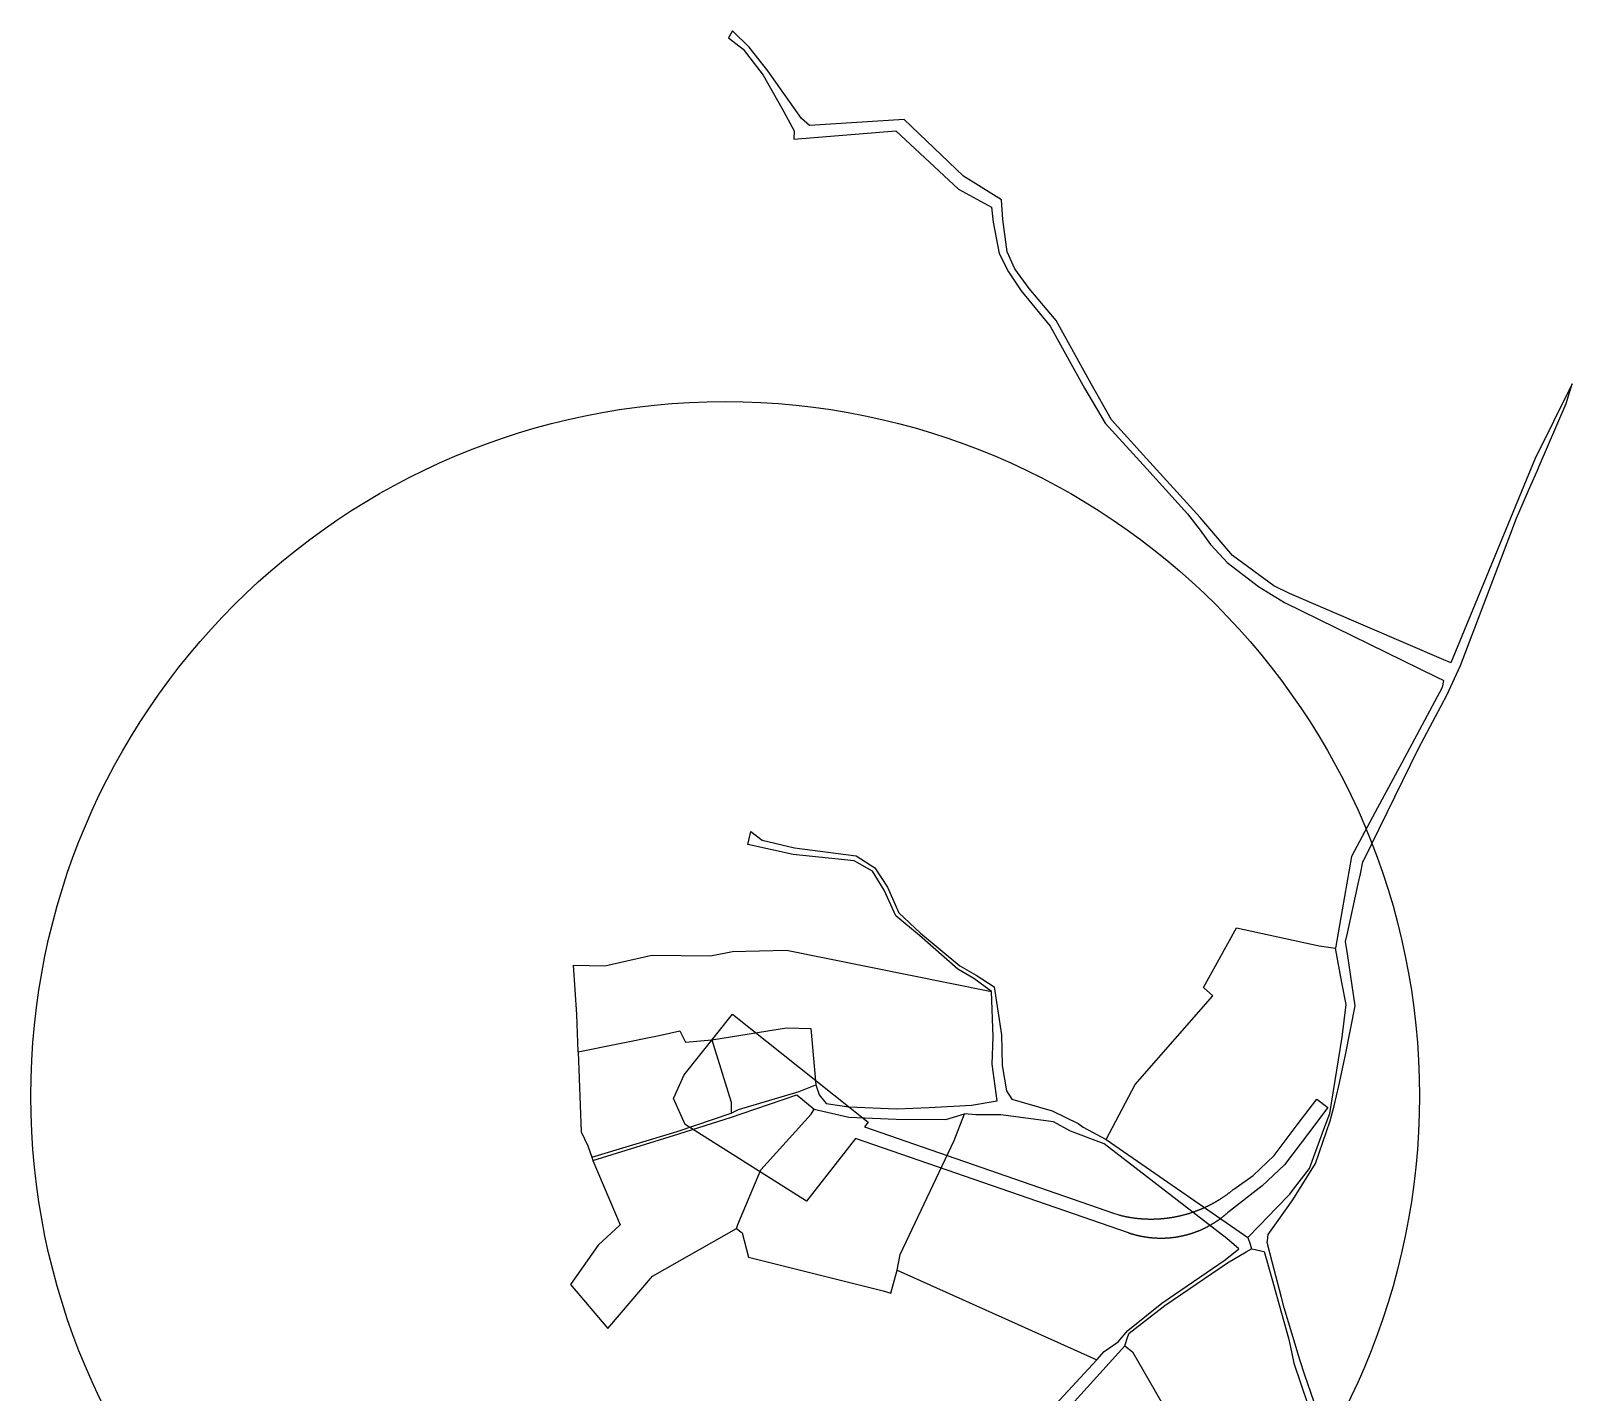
# Model space of a CAD drawing. Extents: x 546523 to 548566, y 1840677 to 1842758.
# Drawn here: x 547900 to 548566, y 1841385 to 1841973 of the extents above; entities that cross this region are included whole.
import ezdxf

# ---------------------------------------------------------------- set-up
doc = ezdxf.new("R2010")
doc.units = 0
for name, color, linetype in [('Level 10', 7, 'Continuous'), ('Level 15', 7, 'Continuous'), ('Level 30', 7, 'Continuous')]:
    doc.layers.add(name, color=color, linetype=linetype)

msp = doc.modelspace()

# ---------------------------------------------------------------- linework, layer by layer
at = {"layer": 'Level 10'}
for p, q in [((548364.61, 1841494.42), (548425.77, 1841452.05)), ((548142.29, 1841486.67), (548142.74, 1841485.24)), ((548274.18, 1841437.98), (548360.47, 1841399.23)), ((548327.22, 1841355.25), (548372.66, 1841405.25))]:
    msp.add_line(p, q, dxfattribs=at)
for points in [[(548454.5, 1841380.83), (548450.2916, 1841393.0186), (548448.33, 1841398.7), (548444.7297, 1841410.6523), (548441.42, 1841421.64), (548440.272, 1841426.1014), (548436.32, 1841441.46), (548434.09, 1841449.81), (548434.2006, 1841450.571), (548434.6, 1841453.32), (548438.118, 1841458.2928), (548445.24, 1841468.36), (548454.97, 1841484.06), (548461.35, 1841502.46), (548463.11, 1841508.85), (548465.0524, 1841517.5512), (548468.03, 1841530.89), (548472.12, 1841552.06), (548468.8049, 1841574.5946), (548468.02, 1841579.93), (548468.7833, 1841583.427), (548473.4527, 1841604.8189), (548474.4047, 1841609.1806), (548475.52, 1841614.29), (548475.7508, 1841614.7609), (548499.52, 1841663.25), (548511.79, 1841686.29), (548517.68, 1841699.06), (548538.9097, 1841755.0573), (548541.83, 1841762.76), (548548.1039, 1841777.0201), (548550.77, 1841783.08), (548551.6919, 1841785.2227), (548563.35, 1841812.32), (548565.9139, 1841820.854), (548549.8127, 1841788.1893), (548513.48, 1841700.26), (548513.2349, 1841700.3651), (548510.475, 1841701.5481), (548443.75, 1841730.15), (548436.98, 1841733.54), (548419.16, 1841746.64), (548412.652, 1841754.245), (548405.16, 1841763), (548382.0217, 1841788.5447), (548366.89, 1841805.25), (548358.08, 1841820.82), (548342.9, 1841848.15), (548331.34, 1841861.99), (548325.06, 1841870.4), (548321.84, 1841877.75), (548319.93, 1841891.78), (548319.35, 1841900.26), (548302.88, 1841910.51), (548277.26, 1841934.92), (548236.33, 1841932.31), (548232.87, 1841935.34), (548218.39, 1841955.99), (548210.25, 1841966.28), (548203.13, 1841973.27), (548201.36, 1841970.21), (548207.7, 1841965.28), (548216.37, 1841954.11), (548224.34, 1841939.91), (548229.72, 1841930.11), (548229.64, 1841926.46), (548273.69, 1841930.04), (548300.7, 1841904.85), (548315.01, 1841897.06), (548315.77, 1841890.6), (548318.3, 1841877.13), (548322.3, 1841869.19), (548327.85, 1841861.01), (548340.3, 1841845.67), (548355.17, 1841818.97), (548364.16, 1841803.73), (548382.1023, 1841784.0383), (548399.75, 1841764.67), (548405.15, 1841757.52), (548409.59, 1841751.35), (548415.4195, 1841745.1672), (548416.85, 1841743.65), (548430.42, 1841733.23), (548441.58, 1841726.36), (548507.5043, 1841694.0459), (548510.2082, 1841692.7205), (548510.25, 1841692.7), (548509.76, 1841689.67), (548492.2386, 1841657.0179), (548480.804, 1841635.7089), (548475.1684, 1841625.2067), (548470.55, 1841616.6), (548466.5598, 1841593.6014), (548463.69, 1841577.06)], [(548315.02, 1841558.29), (548307.41, 1841563.97), (548300.44, 1841567.91), (548283.93, 1841582.43), (548273.66, 1841590.98), (548268.58, 1841602.01), (548263.56, 1841610.26), (548255.71, 1841614.77), (548229.36, 1841617.53), (548209.77, 1841621.86), (548210.98, 1841627.35), (548215.85, 1841623.63), (548229.92, 1841620.32), (548256.56, 1841616.86), (548264.66, 1841611.72), (548270.03, 1841603.38), (548274.89, 1841592.21), (548284.38, 1841583.55), (548301.27, 1841569.33), (548308.35, 1841565.34), (548316.15, 1841560.31), (548319.33, 1841539.53), (548319.56, 1841526.33), (548321.43, 1841515.38), (548323.76, 1841511.85), (548341.23, 1841506.75), (548352.38, 1841501.31), (548354.66, 1841499.74), (548364.61, 1841494.42)], [(548364.61, 1841494.42), (548377.06, 1841518.1), (548410.59, 1841556.35), (548406.58, 1841560.08), (548420.91, 1841585.74), (548456.52, 1841578), (548463.69, 1841577.06)], [(548136.43, 1841532.17), (548135.77, 1841548.38), (548134.32, 1841569.69), (548147.96, 1841569.34), (548168.22, 1841573.96), (548193.54, 1841573.68), (548203.1, 1841575.56), (548226.44, 1841576.08), (548315.02, 1841558.29)], [(548425.77, 1841452.05), (548430.8931, 1841457.3346), (548437.9622, 1841464.6264), (548443.86, 1841470.71), (548445.5209, 1841472.8849), (548452.39, 1841481.88), (548458.6708, 1841498.8053), (548461.17, 1841505.54), (548464.9396, 1841528.7557), (548466.53, 1841538.55), (548468.21, 1841552.74), (548466.4483, 1841562.2186), (548463.69, 1841577.06)], [(548239.13, 1841517.91), (548240.57, 1841513.69), (548243.55, 1841509.86), (548253.31, 1841508.45), (548273.91, 1841507.55), (548288.09, 1841508.23), (548306.38, 1841509.18), (548317.39, 1841511.13), (548315.29, 1841526.93), (548315.77, 1841538.69), (548315.02, 1841558.29)], [(548194.13, 1841537.44), (548226.47, 1841542.53), (548236.98, 1841542.28), (548239.13, 1841517.91)], [(548136.43, 1841532.17), (548171.41, 1841539.26), (548180.27, 1841541.27), (548182.79, 1841536.47), (548194.13, 1841537.44)], [(548194.13, 1841537.44), (548202.5, 1841510.45), (548202.58, 1841505.73)], [(548136.43, 1841532.17), (548137.64, 1841497.71), (548140.61, 1841491.56), (548142.29, 1841486.67)], [(548202.58, 1841505.73), (548205.74, 1841507.29), (548231.85, 1841515.04), (548239.13, 1841517.91)], [(548142.74, 1841485.24), (548179.83, 1841496.77), (548202.71, 1841504.03), (548207.23, 1841505.54), (548230.94, 1841513.6), (548238.44, 1841507.42)], [(548142.29, 1841486.67), (548179.14, 1841497.85), (548202.58, 1841505.73)], [(548204.83, 1841455.92), (548205.37, 1841457.71), (548215.27, 1841481.32), (548237.03, 1841505.31), (548238.44, 1841507.42)], [(548238.44, 1841507.42), (548253.36, 1841503.94), (548273.86, 1841503.21), (548295.33, 1841503.01), (548303.32, 1841505.38)], [(548274.18, 1841437.98), (548275.56, 1841444.61), (548298.9, 1841493.86), (548303.32, 1841505.38)], [(548360.47, 1841399.23), (548363.71, 1841402.75), (548369.77, 1841406.99), (548373.92, 1841411.89), (548388.67, 1841423.66), (548416.03, 1841442.33), (548421.92, 1841447.18), (548416.67, 1841451.53), (548363.63, 1841492.51), (548349.17, 1841498.01), (548341.73, 1841502.05), (548319.05, 1841504.99), (548308.2, 1841505), (548303.32, 1841505.38)], [(548142.74, 1841485.24), (548154.52, 1841457.47), (548144.97, 1841448.73), (548133.06, 1841431.68), (548149.21, 1841412.77), (548168.54, 1841435.34), (548204.83, 1841455.92)], [(548204.83, 1841455.92), (548207.3, 1841454.03), (548210.04, 1841443.52), (548268.17, 1841429.05), (548271.46, 1841427.91), (548274.18, 1841437.98)], [(548425.77, 1841452.05), (548426.7087, 1841449.0875), (548427.31, 1841447.19)], [(548372.66, 1841405.25), (548373.85, 1841409.22), (548374.46, 1841410.67), (548389.83, 1841422.67), (548416.93, 1841441.11), (548425.0846, 1841445.8865), (548427.31, 1841447.19)], [(548427.31, 1841447.19), (548428.9312, 1841446.8258), (548431.9559, 1841446.1464), (548432.83, 1841445.95), (548436.0962, 1841434.3478), (548440.3099, 1841419.3801), (548443.37, 1841408.51), (548444.0317, 1841405.3784), (548445.65, 1841397.72), (548451.69, 1841379.9), (548453.84, 1841372.25)], [(548372.66, 1841405.25), (548375.92, 1841402.62), (548400.36, 1841360.22)], [(548290.93, 1841328.72), (548298.39, 1841334.6), (548317.74, 1841352.95), (548360.47, 1841399.23)]]:
    msp.add_lwpolyline(points, dxfattribs=at)
at = {"layer": 'Level 15'}
msp.add_circle((548199.8903, 1841513.1274), 300, dxfattribs=at)
at = {"layer": 'Level 30'}
msp.add_lwpolyline([(548460.3243, 1841508.1328), (548451.9151, 1841497.0329), (548441.6396, 1841483.4695), (548431.9396, 1841474.2989), (548416.9777, 1841462.6799), (548416.9548, 1841462.6593), (548416.8167, 1841462.5356), (548416.678, 1841462.4124), (548416.5387, 1841462.2899), (548416.399, 1841462.168), (548416.2587, 1841462.0466), (548416.1179, 1841461.9259), (548415.9766, 1841461.8058), (548415.8347, 1841461.6863), (548415.6924, 1841461.5674), (548415.5495, 1841461.4491), (548415.4061, 1841461.3315), (548415.2623, 1841461.2144), (548415.1179, 1841461.098), (548414.973, 1841460.9822), (548414.8276, 1841460.8671), (548414.6817, 1841460.7525), (548414.5354, 1841460.6386), (548414.3885, 1841460.5253), (548414.2411, 1841460.4127), (548414.0933, 1841460.3007), (548413.945, 1841460.1893), (548413.7962, 1841460.0786), (548413.6469, 1841459.9685), (548413.4972, 1841459.8591), (548413.347, 1841459.7503), (548413.1963, 1841459.6421), (548413.0451, 1841459.5346), (548412.8935, 1841459.4278), (548412.7415, 1841459.3216), (548412.5889, 1841459.2161), (548412.436, 1841459.1112), (548412.2825, 1841459.007), (548412.1286, 1841458.9035), (548411.9743, 1841458.8006), (548411.8196, 1841458.6984), (548411.6644, 1841458.5968), (548411.5087, 1841458.496), (548411.3526, 1841458.3958), (548411.1961, 1841458.2962), (548411.0392, 1841458.1974), (548410.8818, 1841458.0992), (548410.7241, 1841458.0017), (548410.5659, 1841457.9049), (548410.4072, 1841457.8088), (548410.2482, 1841457.7133), (548410.0888, 1841457.6186), (548409.9289, 1841457.5245), (548409.7687, 1841457.4311), (548409.608, 1841457.3384), (548409.447, 1841457.2464), (548409.2855, 1841457.1551), (548409.1237, 1841457.0645), (548408.9615, 1841456.9746), (548408.7988, 1841456.8854), (548408.6358, 1841456.7969), (548408.4725, 1841456.7092), (548408.3087, 1841456.6221), (548408.1446, 1841456.5357), (548407.9801, 1841456.45), (548407.8152, 1841456.365), (548407.65, 1841456.2808), (548407.4844, 1841456.1973), (548407.3184, 1841456.1144), (548407.1521, 1841456.0323), (548406.9855, 1841455.9509), (548406.8185, 1841455.8703), (548406.6511, 1841455.7903), (548406.4834, 1841455.7111), (548406.3154, 1841455.6326), (548406.147, 1841455.5548), (548405.9783, 1841455.4778), (548405.8092, 1841455.4015), (548405.6399, 1841455.3259), (548405.4702, 1841455.251), (548405.3001, 1841455.1769), (548405.1298, 1841455.1035), (548404.9592, 1841455.0308), (548404.7882, 1841454.9589), (548404.6169, 1841454.8877), (548404.4454, 1841454.8173), (548404.2735, 1841454.7476), (548404.1013, 1841454.6786), (548403.9288, 1841454.6104), (548403.7561, 1841454.543), (548403.583, 1841454.4762), (548403.4097, 1841454.4102), (548403.2361, 1841454.345), (548403.0622, 1841454.2805), (548402.888, 1841454.2168), (548402.7135, 1841454.1538), (548402.5388, 1841454.0916), (548402.3638, 1841454.0301), (548402.1886, 1841453.9694), (548402.013, 1841453.9095), (548401.8373, 1841453.8503), (548401.6612, 1841453.7918), (548401.485, 1841453.7341), (548401.3085, 1841453.6772), (548401.1317, 1841453.621), (548400.9547, 1841453.5657), (548400.7774, 1841453.511), (548400.6, 1841453.4572), (548400.4223, 1841453.404), (548400.2443, 1841453.3517), (548400.0662, 1841453.3001), (548399.8878, 1841453.2493), (548399.7092, 1841453.1993), (548399.5304, 1841453.1501), (548399.3513, 1841453.1016), (548399.1721, 1841453.0539), (548398.9927, 1841453.0069), (548398.813, 1841452.9608), (548398.6332, 1841452.9154), (548398.4532, 1841452.8708), (548398.273, 1841452.8269), (548398.0926, 1841452.7839), (548397.912, 1841452.7416), (548397.7312, 1841452.7001), (548397.5503, 1841452.6594), (548397.3691, 1841452.6194), (548397.1878, 1841452.5803), (548397.0064, 1841452.5419), (548396.8248, 1841452.5043), (548396.643, 1841452.4675), (548396.461, 1841452.4314), (548396.279, 1841452.3962), (548396.0967, 1841452.3618), (548395.9143, 1841452.3281), (548395.7318, 1841452.2952), (548395.5491, 1841452.2631), (548395.3663, 1841452.2318), (548395.1834, 1841452.2013), (548395.0003, 1841452.1716), (548394.8171, 1841452.1426), (548394.6338, 1841452.1145), (548394.4503, 1841452.0871), (548394.2667, 1841452.0606), (548394.0831, 1841452.0348), (548393.8993, 1841452.0098), (548393.7154, 1841451.9856), (548393.5314, 1841451.9622), (548393.3473, 1841451.9396), (548393.1631, 1841451.9178), (548392.9789, 1841451.8968), (548392.7945, 1841451.8766), (548392.61, 1841451.8572), (548392.4255, 1841451.8386), (548392.2409, 1841451.8207), (548392.0562, 1841451.8037), (548391.8714, 1841451.7875), (548391.6866, 1841451.772), (548391.5017, 1841451.7574), (548391.3168, 1841451.7435), (548391.1318, 1841451.7305), (548390.9467, 1841451.7182), (548390.7616, 1841451.7068), (548390.5764, 1841451.6961), (548390.3912, 1841451.6863), (548390.2059, 1841451.6772), (548390.0206, 1841451.669), (548389.8353, 1841451.6615), (548389.65, 1841451.6549), (548389.4646, 1841451.649), (548389.2792, 1841451.644), (548389.0938, 1841451.6397), (548388.9083, 1841451.6363), (548388.7229, 1841451.6336), (548388.5374, 1841451.6317), (548388.3519, 1841451.6307), (548388.1665, 1841451.6304), (548387.981, 1841451.631), (548387.7955, 1841451.6323), (548387.6101, 1841451.6345), (548387.4246, 1841451.6374), (548387.2392, 1841451.6412), (548387.0538, 1841451.6457), (548386.8684, 1841451.651), (548386.683, 1841451.6572), (548386.4977, 1841451.6641), (548386.3124, 1841451.6719), (548386.1271, 1841451.6804), (548385.9418, 1841451.6898), (548385.7566, 1841451.6999), (548385.5715, 1841451.7108), (548385.3864, 1841451.7226), (548385.2013, 1841451.7351), (548385.0164, 1841451.7484), (548384.8314, 1841451.7626), (548384.6465, 1841451.7775), (548384.4617, 1841451.7932), (548384.277, 1841451.8097), (548384.0923, 1841451.8271), (548383.9078, 1841451.8452), (548383.7233, 1841451.8641), (548383.5388, 1841451.8838), (548383.3545, 1841451.9043), (548383.1703, 1841451.9256), (548382.9861, 1841451.9477), (548382.802, 1841451.9706), (548382.6181, 1841451.9942), (548382.4342, 1841452.0187), (548382.2505, 1841452.044), (548382.0669, 1841452.07), (548381.8833, 1841452.0969), (548381.6999, 1841452.1245), (548381.5167, 1841452.153), (548381.3335, 1841452.1822), (548381.1505, 1841452.2122), (548380.9676, 1841452.243), (548380.7848, 1841452.2746), (548380.6022, 1841452.307), (548380.4197, 1841452.3401), (548380.2374, 1841452.3741), (548380.0552, 1841452.4088), (548379.8731, 1841452.4443), (548379.6913, 1841452.4807), (548379.5095, 1841452.5177), (548379.328, 1841452.5556), (548379.1466, 1841452.5943), (548378.9653, 1841452.6337), (548378.7843, 1841452.6739), (548378.6034, 1841452.7149), (548378.4227, 1841452.7567), (548378.2422, 1841452.7993), (548378.0618, 1841452.8426), (548377.8817, 1841452.8867), (548377.7017, 1841452.9316), (548377.522, 1841452.9773), (548377.3424, 1841453.0238), (548377.163, 1841453.071), (548376.9839, 1841453.119), (548376.8049, 1841453.1677), (548376.6262, 1841453.2173), (548376.4477, 1841453.2676), (548376.2694, 1841453.3186), (548376.0913, 1841453.3705), (548375.9135, 1841453.4231), (548375.7358, 1841453.4765), (548375.5584, 1841453.5306), (548375.3813, 1841453.5855), (548375.2044, 1841453.6412), (548375.0277, 1841453.6976), (548374.8513, 1841453.7548), (548374.6751, 1841453.8128), (548374.4991, 1841453.8715), (548374.3235, 1841453.931), (548374.148, 1841453.9912), (548256.1846, 1841494.7796), (548235.0979, 1841467.6771), (548182.682, 1841500.8813), (548177.58, 1841512.0852), (548182.2446, 1841522.3064), (548203.0739, 1841548.5151), (548261.6903, 1841501.856), (548260.0769, 1841499.7823), (548364.419, 1841463.7038), (548367.2405, 1841462.7282), (548370.0621, 1841461.7526), (548370.2672, 1841461.7004), (548370.4725, 1841461.6491), (548370.678, 1841461.5985), (548370.8836, 1841461.5486), (548371.0895, 1841461.4996), (548371.2955, 1841461.4513), (548371.5018, 1841461.4038), (548371.7082, 1841461.3571), (548371.9148, 1841461.3112), (548372.1215, 1841461.2661), (548372.3285, 1841461.2217), (548372.5355, 1841461.1781), (548372.7428, 1841461.1353), (548372.9502, 1841461.0933), (548373.1578, 1841461.0521), (548373.3655, 1841461.0116), (548373.5734, 1841460.972), (548373.7814, 1841460.9331), (548373.9896, 1841460.895), (548374.1979, 1841460.8577), (548374.4064, 1841460.8212), (548374.615, 1841460.7855), (548374.8237, 1841460.7506), (548375.0325, 1841460.7164), (548375.2415, 1841460.6831), (548375.4506, 1841460.6505), (548375.6599, 1841460.6187), (548375.8692, 1841460.5877), (548376.0787, 1841460.5576), (548376.2882, 1841460.5282), (548376.4979, 1841460.4996), (548376.7077, 1841460.4717), (548376.9176, 1841460.4447), (548377.1276, 1841460.4185), (548377.3377, 1841460.3931), (548377.5479, 1841460.3684), (548377.7582, 1841460.3446), (548377.9685, 1841460.3215), (548378.179, 1841460.2993), (548378.3895, 1841460.2778), (548378.6001, 1841460.2572), (548378.8108, 1841460.2373), (548379.0216, 1841460.2182), (548379.2324, 1841460.2), (548379.4433, 1841460.1825), (548379.6543, 1841460.1658), (548379.8653, 1841460.1499), (548380.0764, 1841460.1348), (548380.2876, 1841460.1206), (548380.4988, 1841460.1071), (548380.71, 1841460.0944), (548380.9213, 1841460.0825), (548381.1327, 1841460.0714), (548381.344, 1841460.0611), (548381.5554, 1841460.0516), (548381.7669, 1841460.0429), (548381.9784, 1841460.0351), (548382.1899, 1841460.028), (548382.4014, 1841460.0217), (548382.613, 1841460.0162), (548382.8245, 1841460.0115), (548383.0361, 1841460.0076), (548383.2477, 1841460.0045), (548383.4594, 1841460.0022), (548383.671, 1841460.0007), (548383.8826, 1841460), (548384.0942, 1841460.0001), (548384.3059, 1841460.001), (548384.5175, 1841460.0027), (548384.7291, 1841460.0052), (548384.9407, 1841460.0085), (548385.1523, 1841460.0127), (548385.3639, 1841460.0176), (548385.5754, 1841460.0233), (548385.7869, 1841460.0298), (548385.9984, 1841460.0371), (548386.2099, 1841460.0452), (548386.4213, 1841460.0541), (548386.6327, 1841460.0638), (548386.8441, 1841460.0743), (548387.0554, 1841460.0856), (548387.2667, 1841460.0977), (548387.478, 1841460.1106), (548387.6891, 1841460.1243), (548387.9003, 1841460.1388), (548388.1113, 1841460.1541), (548388.3224, 1841460.1702), (548388.5333, 1841460.1871), (548388.7442, 1841460.2047), (548388.955, 1841460.2232), (548389.1658, 1841460.2425), (548389.3764, 1841460.2626), (548389.587, 1841460.2834), (548389.7975, 1841460.3051), (548390.008, 1841460.3276), (548390.2183, 1841460.3508), (548390.4286, 1841460.3749), (548390.6387, 1841460.3997), (548390.8488, 1841460.4254), (548391.0588, 1841460.4518), (548391.2686, 1841460.4791), (548391.4784, 1841460.5071), (548391.6881, 1841460.5359), (548391.8976, 1841460.5655), (548392.107, 1841460.5959), (548392.3164, 1841460.6271), (548392.5256, 1841460.6591), (548392.7346, 1841460.6919), (548392.9436, 1841460.7254), (548393.1524, 1841460.7598), (548393.3611, 1841460.7949), (548393.5696, 1841460.8308), (548393.7781, 1841460.8676), (548393.9863, 1841460.9051), (548394.1945, 1841460.9434), (548394.4025, 1841460.9824), (548394.6103, 1841461.0223), (548394.818, 1841461.063), (548395.0255, 1841461.1044), (548395.2329, 1841461.1466), (548395.4401, 1841461.1896), (548395.6472, 1841461.2334), (548395.854, 1841461.278), (548396.0607, 1841461.3233), (548396.2673, 1841461.3695), (548396.4736, 1841461.4164), (548396.6798, 1841461.4641), (548396.8858, 1841461.5125), (548397.0916, 1841461.5618), (548397.2973, 1841461.6118), (548397.5027, 1841461.6626), (548397.708, 1841461.7142), (548397.913, 1841461.7666), (548398.1179, 1841461.8197), (548398.3225, 1841461.8736), (548398.5269, 1841461.9283), (548398.7312, 1841461.9837), (548398.9352, 1841462.04), (548399.139, 1841462.097), (548399.3426, 1841462.1547), (548399.546, 1841462.2133), (548399.7491, 1841462.2726), (548399.952, 1841462.3326), (548400.1547, 1841462.3935), (548400.3572, 1841462.4551), (548400.5594, 1841462.5174), (548400.7614, 1841462.5806), (548400.9632, 1841462.6444), (548401.1647, 1841462.7091), (548401.3659, 1841462.7745), (548401.567, 1841462.8407), (548401.7677, 1841462.9076), (548401.9682, 1841462.9753), (548402.1685, 1841463.0438), (548402.3685, 1841463.113), (548402.5682, 1841463.183), (548402.7677, 1841463.2537), (548402.9669, 1841463.3252), (548403.1658, 1841463.3974), (548403.3644, 1841463.4704), (548403.5628, 1841463.5441), (548403.7609, 1841463.6186), (548403.9587, 1841463.6938), (548404.1562, 1841463.7698), (548404.3534, 1841463.8465), (548404.5504, 1841463.9239), (548404.747, 1841464.0021), (548404.9434, 1841464.0811), (548405.1394, 1841464.1608), (548405.3352, 1841464.2412), (548405.5306, 1841464.3224), (548405.7257, 1841464.4043), (548405.9206, 1841464.4869), (548406.1151, 1841464.5703), (548406.3093, 1841464.6544), (548406.5031, 1841464.7393), (548406.6967, 1841464.8249), (548406.8899, 1841464.9112), (548407.0828, 1841464.9982), (548407.2754, 1841465.086), (548407.4676, 1841465.1745), (548407.6595, 1841465.2637), (548407.8511, 1841465.3537), (548408.0423, 1841465.4444), (548408.2332, 1841465.5358), (548408.4237, 1841465.6279), (548408.6139, 1841465.7207), (548408.8037, 1841465.8143), (548408.9932, 1841465.9085), (548409.1823, 1841466.0035), (548409.371, 1841466.0992), (548409.5594, 1841466.1956), (548409.7474, 1841466.2928), (548409.9351, 1841466.3906), (548410.1224, 1841466.4891), (548410.3093, 1841466.5884), (548410.4958, 1841466.6884), (548410.682, 1841466.789), (548410.8678, 1841466.8904), (548411.0531, 1841466.9924), (548411.2381, 1841467.0952), (548411.4227, 1841467.1987), (548411.607, 1841467.3028), (548411.7908, 1841467.4077), (548411.9742, 1841467.5133), (548412.1572, 1841467.6195), (548412.3399, 1841467.7264), (548412.5221, 1841467.8341), (548412.7039, 1841467.9424), (548412.8853, 1841468.0514), (548413.0663, 1841468.1611), (548413.2468, 1841468.2714), (548413.427, 1841468.3825), (548413.6067, 1841468.4942), (548413.786, 1841468.6066), (548413.9649, 1841468.7197), (548414.1433, 1841468.8335), (548414.3214, 1841468.9479), (548414.499, 1841469.063), (548414.6761, 1841469.1788), (548414.8528, 1841469.2952), (548415.0291, 1841469.4123), (548415.2049, 1841469.5301), (548415.3803, 1841469.6486), (548415.5552, 1841469.7677), (548415.7297, 1841469.8874), (548415.9037, 1841470.0079), (548416.0773, 1841470.129), (548416.2504, 1841470.2507), (548416.423, 1841470.3731), (548416.5952, 1841470.4961), (548416.7669, 1841470.6198), (548416.9382, 1841470.7442), (548417.109, 1841470.8691), (548417.2793, 1841470.9948), (548417.4491, 1841471.121), (548417.6184, 1841471.248), (548417.7873, 1841471.3755), (548417.9557, 1841471.5037), (548418.1236, 1841471.6325), (548418.291, 1841471.762), (548418.4579, 1841471.8921), (548418.6243, 1841472.0228), (548418.7903, 1841472.1542), (548418.9557, 1841472.2861), (548419.1206, 1841472.4187), (548419.2851, 1841472.552), (548419.449, 1841472.6858), (548419.6124, 1841472.8203), (548419.6745, 1841472.8716), (548428.0293, 1841478.8591), (548437.1569, 1841487.4884), (548447.1326, 1841500.6561), (548455.5418, 1841511.756), (548460.3243, 1841508.1328)], dxfattribs=at)

doc.saveas('drawing.dxf')
